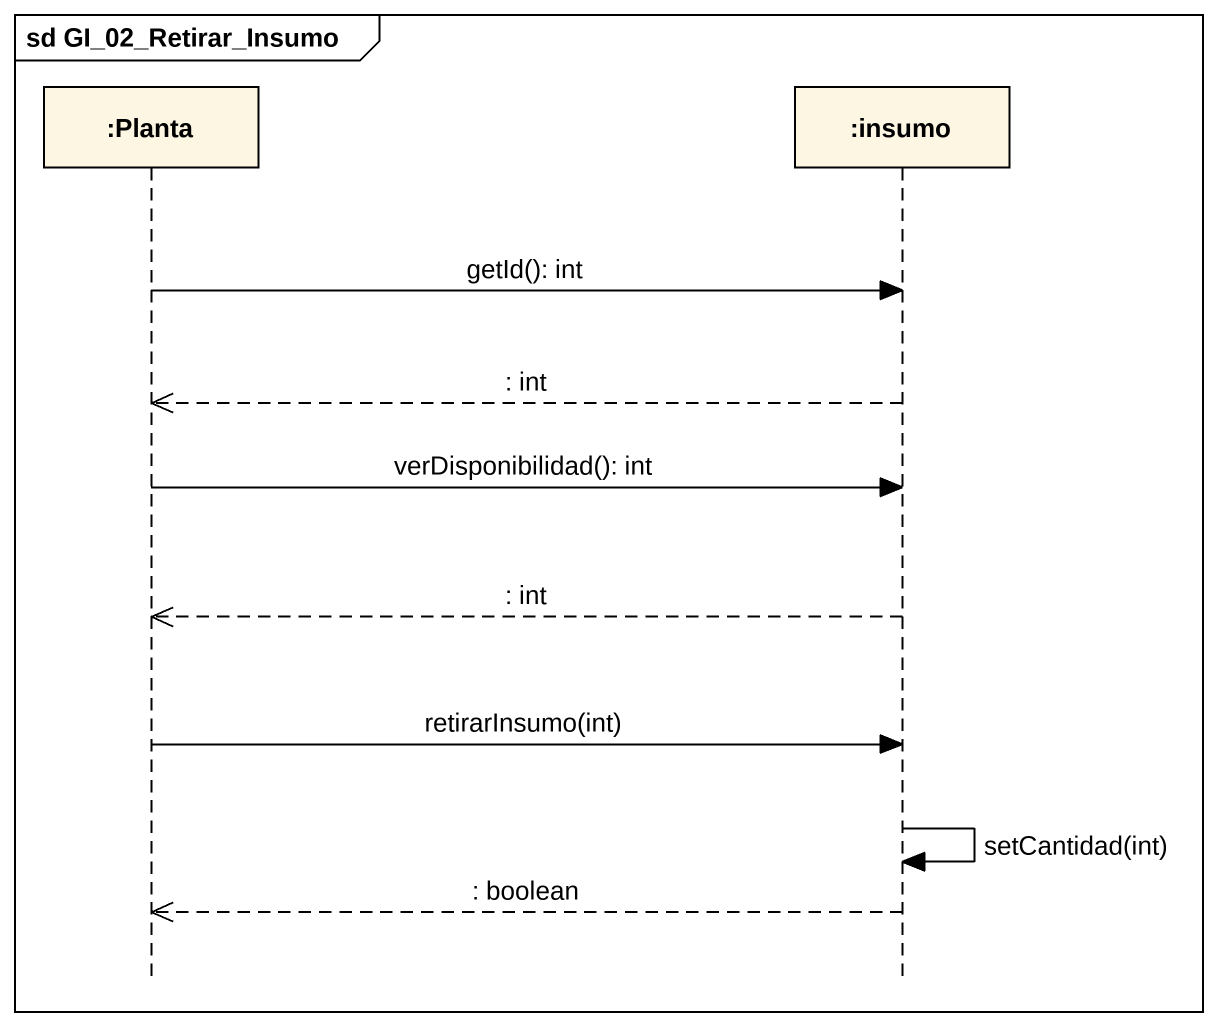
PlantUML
@startuml
mainframe sd GI_02_Retirar_Insumo
hide footbox
participant ":Planta" as Planta
participant ":insumo" as insumo

Planta -> insumo : getId(): int
insumo -->> Planta : : int
Planta -> insumo : verDisponibilidad(): int
insumo -->> Planta : : int
Planta -> insumo : retirarInsumo(int)
insumo -> insumo : setCantidad(int)
insumo -->> Planta : : boolean
@enduml
